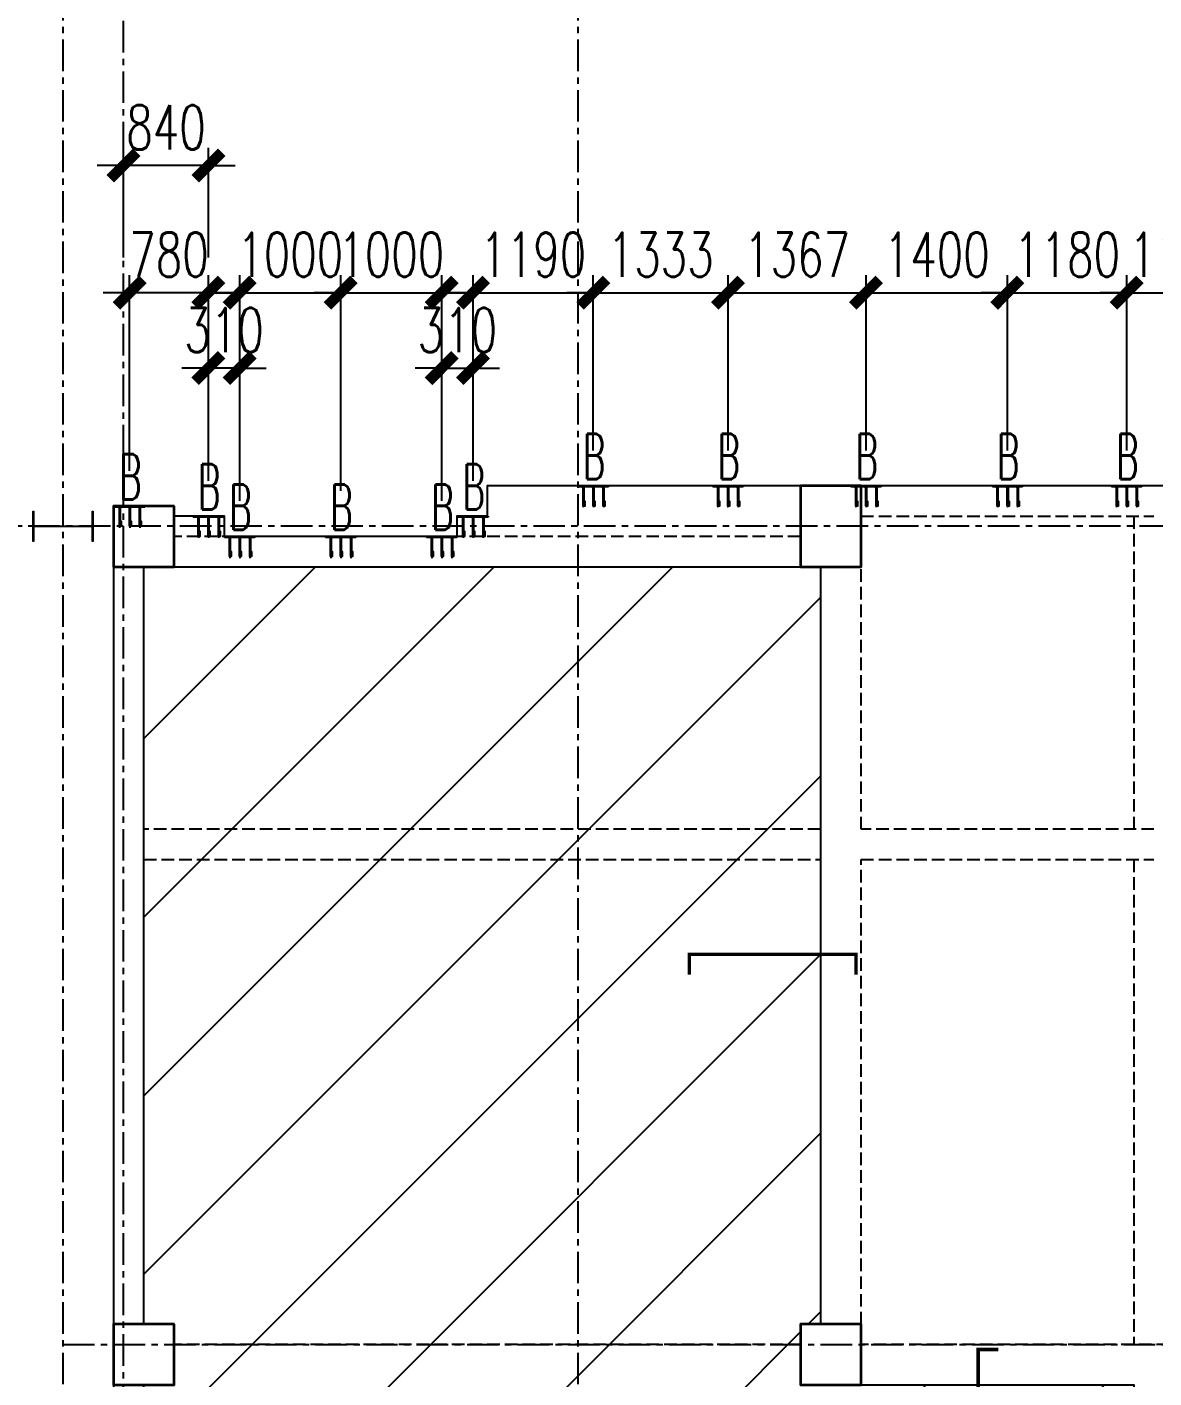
# Model space of a CAD drawing. Extents: x 782294 to 1727252, y -631030 to 17645.
# Drawn here: x 1329845 to 1341001, y -164362 to -150989 of the extents above; entities that cross this region are included whole.
import ezdxf

# ---------------------------------------------------------------- set-up
doc = ezdxf.new("R2010")
doc.units = 0
for name, pattern in [('10平面$0$DASH', [0.35, 0.25, -0.1]), ('__DASH', [0.35, 0.25, -0.1]), ('CENTER', [2, 1.25, -0.25, 0.25, -0.25]), ('DASHED', [0.75, 0.5, -0.25])]:
    doc.linetypes.add(name, pattern=pattern)
doc.layers.get('Defpoints').update_dxf_attribs({"color": 210})
for name, color, linetype in [('!ZN1-填充-8', 8, 'Continuous'), ('!ZN1-标注-173', 173, 'Continuous'), ('!ZN2-WALL-5', 5, 'Continuous'), ('!ZN3-铝板幕墙-3', 3, 'Continuous'), ('2钢材断面', 2, 'Continuous'), ('30预埋件', 30, 'Continuous'), ('40钢材投影', 40, 'Continuous'), ('ALT_CEN-0-30', 1, 'CENTER'), ('DIM', 173, 'Continuous'), ('DOTE', 1, 'CENTER'), ('S-BEA1', 40, 'DASHED'), ('S-BG', 131, 'Continuous'), ('S-BKL1', 4, 'DASHED')]:
    doc.layers.add(name, color=color, linetype=linetype)
for name, color, linetype, lineweight in [('S-col', 2, 'Continuous', 0), ('楼板负筋钢筋', 14, 'Continuous', 35), ('砼柱', 2, 'Continuous', 35)]:
    doc.layers.add(name, color=color, linetype=linetype, lineweight=lineweight)
doc.styles.add('DHTEXT-1', font='romans.shx', dxfattribs={"width": 0.7, "bigfont": 'chinese.shx'})
doc.dimstyles.new('ZN175', dxfattribs={"dimscale": 175, "dimtxt": 2.5, "dimasz": 1.5, "dimexe": 1, "dimexo": 2, "dimgap": 0.9, "dimtad": 1, "dimdec": 0, "dimdsep": 46, "dimtxsty": 'DHTEXT-1', "dimblk": 'ARCHTICK', "dimcen": 2.5, "dimclrd": 173, "dimclre": 173, "dimclrt": 7, "dimazin": 2, "dimtfac": 1, "dimtdec": 0, "dimtix": 1, "dimtmove": 2, "dimatfit": 3, "dimfxl": 0, "dimtolj": 1, "dimtzin": 0, "dimarcsym": 0})

# ---------------------------------------------------------------- blocks, each defined once
blk = doc.blocks.new('20250901082728')
at = {"layer": 'DOTE', "ltscale": 250}
for p, q in [((114600, -5993.9), (114600, 99662.3)), ((109500, -5993.9), (109500, 99606.4)), ((110100, -5810), (110100, 98940.2)), ((133969.2, 90000), (-8092.2, 90000)), ((109500, 81900), (133969.2, 81900))]:
    blk.add_line(p, q, dxfattribs=at)
blk = doc.blocks.new('Z1')
at = {"layer": '砼柱', "lineweight": 35}
for points in [[(-8200, 0), (-8800, 0), (-8800, -800), (-8200, -800)], [(-15000, -200), (-15600, -200), (-15600, -800), (-15000, -800)], [(-15000, -8300), (-15600, -8300), (-15600, -8900), (-15000, -8900)], [(-8200, -8300), (-8800, -8300), (-8800, -8900), (-8200, -8900)]]:
    blk.add_lwpolyline(points, close=True, dxfattribs=at)
blk = doc.blocks.new('234')
at = {"layer": '!ZN1-填充-8'}
h = blk.add_hatch(color=252, dxfattribs=at)
h.dxf.hatch_style = 1
h.paths.add_polyline_path([(-105, -10), (-113, -10), (-105, -18)])
h = blk.add_hatch(color=252, dxfattribs=at)
h.dxf.hatch_style = 1
h.paths.add_polyline_path([(-95, -18), (-105, -18), (-105, -10), (-95, -10)])
h = blk.add_hatch(color=252, dxfattribs=at)
h.dxf.hatch_style = 1
h.paths.add_polyline_path([(-95, -10), (-87, -10), (-95, -18)])
h = blk.add_hatch(color=252, dxfattribs=at)
h.dxf.hatch_style = 1
h.paths.add_polyline_path([(-5, -10), (-13, -10), (-5, -18)])
h = blk.add_hatch(color=252, dxfattribs=at)
h.dxf.hatch_style = 1
h.paths.add_polyline_path([(5, -18), (-5, -18), (-5, -10), (5, -10)])
h = blk.add_hatch(color=252, dxfattribs=at)
h.dxf.hatch_style = 1
h.paths.add_polyline_path([(5, -10), (13, -10), (5, -18)])
h = blk.add_hatch(color=252, dxfattribs=at)
h.dxf.hatch_style = 1
h.paths.add_polyline_path([(95, -10), (87, -10), (95, -18)])
h = blk.add_hatch(color=252, dxfattribs=at)
h.dxf.hatch_style = 1
h.paths.add_polyline_path([(105, -18), (95, -18), (95, -10), (105, -10)])
h = blk.add_hatch(color=252, dxfattribs=at)
h.dxf.hatch_style = 1
h.paths.add_polyline_path([(105, -10), (113, -10), (105, -18)])
at = {"layer": '2钢材断面'}
for p, q in [((-150, 0), (-150, -10)), ((150, 0), (-150, 0)), ((150, 0), (150, -10)), ((-94, -10), (-150, -10)), ((0, -10), (-94, -10)), ((106, -10), (0, -10)), ((150, -10), (106, -10))]:
    blk.add_line(p, q, dxfattribs=at)
at = {"layer": '40钢材投影'}
for p, q in [((-105, -18), (-113, -10)), ((-105, -10), (-105, -200)), ((-95, -10), (-95, -200)), ((-95, -18), (-87, -10)), ((-5, -18), (-13, -10)), ((-5, -10), (-5, -200)), ((5, -10), (5, -200)), ((5, -18), (13, -10)), ((95, -18), (87, -10)), ((95, -10), (95, -200)), ((105, -10), (105, -200)), ((105, -18), (113, -10)), ((-95, -200), (-105, -200)), ((5, -200), (-5, -200)), ((105, -200), (95, -200))]:
    blk.add_line(p, q, dxfattribs=at)
for points in [[(-95, -172), (-95, -150), (-85, -150), (-85, -200), (-95, -200), (-95, -184)], [(5, -172), (5, -150), (15, -150), (15, -200), (5, -200), (5, -184)], [(105, -172), (105, -150), (115, -150), (115, -200), (105, -200), (105, -184)]]:
    blk.add_lwpolyline(points, dxfattribs=at)
at = {"layer": 'ALT_CEN-0-30', "ltscale": 0.3}
for p, q in [((-100, 0), (-100, -215)), ((0, 0), (0, -215)), ((100, 0), (100, -215))]:
    blk.add_line(p, q, dxfattribs=at)
blk = doc.blocks.new('20250902144919')
at = {"layer": '40钢材投影', "color": 2, "ltscale": 500}
blk.add_blockref('234', (0, 0), dxfattribs=at)
at = {"layer": '30预埋件', "style": 'DHTEXT-1', "text_generation_flag": 6, "width": 0.55}
blk.add_attdef('B', (-105, 65), '', height=450, rotation=180, dxfattribs=at)
blk = doc.blocks.new('20250902160431')
at = {"ltscale": 500}
for p in [(114750, 90400), (116083, 90400), (117450, 90400), (118850, 90400), (120030, 90400), (110160, 90200), (110940, 90100), (113560, 90100), (111250, 89900), (112250, 89900), (113250, 89900)]:
    blk.add_blockref('20250902144919', p, dxfattribs=at).add_auto_attribs({'B': 'B'})
blk = doc.blocks.new('_ArchTick')
at = {"color": 0, "linetype": 'ByBlock', "const_width": 0.4}
blk.add_lwpolyline([(-0.5, -0.5), (0.5, 0.5)], dxfattribs=at)
blk = doc.blocks.new('*D1833')
at = {"layer": 'Defpoints', "color": 0, "ltscale": 1750, "transparency": 16777216}
for p in [(1341831, -153619), (1340731, -155531), (1341831, -155531)]:
    blk.add_point(p, dxfattribs=at)
at = {"layer": 'DIM', "color": 173, "linetype": 'ByBlock', "lineweight": -2, "ltscale": 1750, "transparency": 16777216}
for p, q in [((1340731, -155181), (1340731, -153444)), ((1341831, -155181), (1341831, -153444)), ((1340731, -153619), (1340469, -153619)), ((1340731, -153619), (1341831, -153619)), ((1341831, -153619), (1342094, -153619))]:
    blk.add_line(p, q, dxfattribs=at)
at = {"layer": 'DIM', "color": 173, "lineweight": -2, "ltscale": 1750, "transparency": 16777216, "xscale": 262.5, "yscale": 262.5, "zscale": 262.5}
blk.add_blockref('_ArchTick', (1340731, -153619), dxfattribs=at)
at = {"layer": 'DIM', "color": 173, "lineweight": -2, "ltscale": 1750, "transparency": 16777216, "xscale": 262.5, "yscale": 262.5, "zscale": 262.5, "rotation": 180}
blk.add_blockref('_ArchTick', (1341831, -153619), dxfattribs=at)
at = {"layer": 'DIM', "color": 7, "ltscale": 1750, "transparency": 16777216, "insert": (1341281, -153242), "char_height": 437.5, "attachment_point": 5, "style": 'DHTEXT-1'}
blk.add_mtext('\\A1;1100', dxfattribs=at)
blk = doc.blocks.new('*D1831')
at = {"layer": 'Defpoints', "color": 0, "ltscale": 1750, "transparency": 16777216}
for p in [(1340731, -153619), (1339551, -155531), (1340731, -155531)]:
    blk.add_point(p, dxfattribs=at)
at = {"layer": 'DIM', "color": 173, "linetype": 'ByBlock', "lineweight": -2, "ltscale": 1750, "transparency": 16777216}
for p, q in [((1339551, -155181), (1339551, -153444)), ((1340731, -155181), (1340731, -153444)), ((1339551, -153619), (1339289, -153619)), ((1339551, -153619), (1340731, -153619)), ((1340731, -153619), (1340994, -153619))]:
    blk.add_line(p, q, dxfattribs=at)
at = {"layer": 'DIM', "color": 173, "lineweight": -2, "ltscale": 1750, "transparency": 16777216, "xscale": 262.5, "yscale": 262.5, "zscale": 262.5}
blk.add_blockref('_ArchTick', (1339551, -153619), dxfattribs=at)
at = {"layer": 'DIM', "color": 173, "lineweight": -2, "ltscale": 1750, "transparency": 16777216, "xscale": 262.5, "yscale": 262.5, "zscale": 262.5, "rotation": 180}
blk.add_blockref('_ArchTick', (1340731, -153619), dxfattribs=at)
at = {"layer": 'DIM', "color": 7, "ltscale": 1750, "transparency": 16777216, "insert": (1340141, -153242), "char_height": 437.5, "attachment_point": 5, "style": 'DHTEXT-1'}
blk.add_mtext('\\A1;1180', dxfattribs=at)
blk = doc.blocks.new('*D1832')
at = {"layer": 'Defpoints', "color": 0, "ltscale": 1750, "transparency": 16777216}
for p in [(1339551, -153619), (1338151, -155531), (1339551, -155531)]:
    blk.add_point(p, dxfattribs=at)
at = {"layer": 'DIM', "color": 173, "linetype": 'ByBlock', "lineweight": -2, "ltscale": 1750, "transparency": 16777216}
for p, q in [((1338151, -155181), (1338151, -153444)), ((1339551, -155181), (1339551, -153444)), ((1338151, -153619), (1339551, -153619))]:
    blk.add_line(p, q, dxfattribs=at)
at = {"layer": 'DIM', "color": 173, "lineweight": -2, "ltscale": 1750, "transparency": 16777216, "xscale": 262.5, "yscale": 262.5, "zscale": 262.5, "rotation": 180}
blk.add_blockref('_ArchTick', (1338151, -153619), dxfattribs=at)
at = {"layer": 'DIM', "color": 173, "lineweight": -2, "ltscale": 1750, "transparency": 16777216, "xscale": 262.5, "yscale": 262.5, "zscale": 262.5}
blk.add_blockref('_ArchTick', (1339551, -153619), dxfattribs=at)
at = {"layer": 'DIM', "color": 7, "ltscale": 1750, "transparency": 16777216, "insert": (1338851, -153242), "char_height": 437.5, "attachment_point": 5, "style": 'DHTEXT-1'}
blk.add_mtext('\\A1;1400', dxfattribs=at)
blk = doc.blocks.new('*D129')
at = {"layer": 'Defpoints', "color": 0, "ltscale": 1750, "transparency": 16777216}
for p in [(1338151, -153619), (1336785, -155531), (1338151, -155531)]:
    blk.add_point(p, dxfattribs=at)
at = {"layer": 'DIM', "color": 173, "linetype": 'ByBlock', "lineweight": -2, "ltscale": 1750, "transparency": 16777216}
for p, q in [((1336785, -155181), (1336785, -153444)), ((1338151, -155181), (1338151, -153444)), ((1336785, -153619), (1338151, -153619))]:
    blk.add_line(p, q, dxfattribs=at)
at = {"layer": 'DIM', "color": 173, "lineweight": -2, "ltscale": 1750, "transparency": 16777216, "xscale": 262.5, "yscale": 262.5, "zscale": 262.5, "rotation": 180}
blk.add_blockref('_ArchTick', (1336785, -153619), dxfattribs=at)
at = {"layer": 'DIM', "color": 173, "lineweight": -2, "ltscale": 1750, "transparency": 16777216, "xscale": 262.5, "yscale": 262.5, "zscale": 262.5}
blk.add_blockref('_ArchTick', (1338151, -153619), dxfattribs=at)
at = {"layer": 'DIM', "color": 7, "ltscale": 1750, "transparency": 16777216, "insert": (1337468, -153242), "char_height": 437.5, "attachment_point": 5, "style": 'DHTEXT-1'}
blk.add_mtext('\\A1;1367', dxfattribs=at)
blk = doc.blocks.new('*D1829')
at = {"layer": 'Defpoints', "color": 0, "ltscale": 1750, "transparency": 16777216}
for p in [(1336785, -153619), (1335451, -155531), (1336785, -155531)]:
    blk.add_point(p, dxfattribs=at)
at = {"layer": 'DIM', "color": 173, "linetype": 'ByBlock', "lineweight": -2, "ltscale": 1750, "transparency": 16777216}
for p, q in [((1335451, -155181), (1335451, -153444)), ((1336785, -155181), (1336785, -153444)), ((1335451, -153619), (1335189, -153619)), ((1335451, -153619), (1336785, -153619)), ((1336785, -153619), (1337047, -153619))]:
    blk.add_line(p, q, dxfattribs=at)
at = {"layer": 'DIM', "color": 173, "lineweight": -2, "ltscale": 1750, "transparency": 16777216, "xscale": 262.5, "yscale": 262.5, "zscale": 262.5}
blk.add_blockref('_ArchTick', (1335451, -153619), dxfattribs=at)
at = {"layer": 'DIM', "color": 173, "lineweight": -2, "ltscale": 1750, "transparency": 16777216, "xscale": 262.5, "yscale": 262.5, "zscale": 262.5, "rotation": 180}
blk.add_blockref('_ArchTick', (1336785, -153619), dxfattribs=at)
at = {"layer": 'DIM', "color": 7, "ltscale": 1750, "transparency": 16777216, "insert": (1336118, -153242), "char_height": 437.5, "attachment_point": 5, "style": 'DHTEXT-1'}
blk.add_mtext('\\A1;1333', dxfattribs=at)
blk = doc.blocks.new('*D1830')
at = {"layer": 'Defpoints', "color": 0, "ltscale": 1750, "transparency": 16777216}
for p in [(1335451, -153619), (1334261, -155531), (1335451, -155531)]:
    blk.add_point(p, dxfattribs=at)
at = {"layer": 'DIM', "color": 173, "linetype": 'ByBlock', "lineweight": -2, "ltscale": 1750, "transparency": 16777216}
for p, q in [((1334261, -155181), (1334261, -153444)), ((1335451, -155181), (1335451, -153444)), ((1334261, -153619), (1333999, -153619)), ((1334261, -153619), (1335451, -153619)), ((1335451, -153619), (1335714, -153619))]:
    blk.add_line(p, q, dxfattribs=at)
at = {"layer": 'DIM', "color": 173, "lineweight": -2, "ltscale": 1750, "transparency": 16777216, "xscale": 262.5, "yscale": 262.5, "zscale": 262.5}
blk.add_blockref('_ArchTick', (1334261, -153619), dxfattribs=at)
at = {"layer": 'DIM', "color": 173, "lineweight": -2, "ltscale": 1750, "transparency": 16777216, "xscale": 262.5, "yscale": 262.5, "zscale": 262.5, "rotation": 180}
blk.add_blockref('_ArchTick', (1335451, -153619), dxfattribs=at)
at = {"layer": 'DIM', "color": 7, "ltscale": 1750, "transparency": 16777216, "insert": (1334856, -153242), "char_height": 437.5, "attachment_point": 5, "style": 'DHTEXT-1'}
blk.add_mtext('\\A1;1190', dxfattribs=at)
blk = doc.blocks.new('*D130')
at = {"layer": 'Defpoints', "color": 0, "ltscale": 1750, "transparency": 16777216}
for p in [(1334261, -154365), (1334261, -155831), (1333951, -156031)]:
    blk.add_point(p, dxfattribs=at)
at = {"layer": 'DIM', "color": 173, "linetype": 'ByBlock', "lineweight": -2, "ltscale": 1750, "transparency": 16777216}
for p, q in [((1333951, -155681), (1333951, -154190)), ((1334261, -155481), (1334261, -154190)), ((1333951, -154365), (1333689, -154365)), ((1333951, -154365), (1334261, -154365)), ((1334261, -154365), (1334524, -154365))]:
    blk.add_line(p, q, dxfattribs=at)
at = {"layer": 'DIM', "color": 173, "lineweight": -2, "ltscale": 1750, "transparency": 16777216, "xscale": 262.5, "yscale": 262.5, "zscale": 262.5}
blk.add_blockref('_ArchTick', (1333951, -154365), dxfattribs=at)
at = {"layer": 'DIM', "color": 173, "lineweight": -2, "ltscale": 1750, "transparency": 16777216, "xscale": 262.5, "yscale": 262.5, "zscale": 262.5, "rotation": 180}
blk.add_blockref('_ArchTick', (1334261, -154365), dxfattribs=at)
at = {"layer": 'DIM', "color": 7, "ltscale": 1750, "transparency": 16777216, "insert": (1334106, -153989), "char_height": 437.5, "attachment_point": 5, "style": 'DHTEXT-1'}
blk.add_mtext('\\A1;310', dxfattribs=at)
blk = doc.blocks.new('*D131')
at = {"layer": 'Defpoints', "color": 0, "ltscale": 1750, "transparency": 16777216}
for p in [(1333951, -153619), (1332951, -155931), (1333951, -156031)]:
    blk.add_point(p, dxfattribs=at)
at = {"layer": 'DIM', "color": 173, "linetype": 'ByBlock', "lineweight": -2, "ltscale": 1750, "transparency": 16777216}
for p, q in [((1332951, -155581), (1332951, -153444)), ((1333951, -155681), (1333951, -153444)), ((1332951, -153619), (1332689, -153619)), ((1332951, -153619), (1333951, -153619)), ((1333951, -153619), (1334214, -153619))]:
    blk.add_line(p, q, dxfattribs=at)
at = {"layer": 'DIM', "color": 173, "lineweight": -2, "ltscale": 1750, "transparency": 16777216, "xscale": 262.5, "yscale": 262.5, "zscale": 262.5}
blk.add_blockref('_ArchTick', (1332951, -153619), dxfattribs=at)
at = {"layer": 'DIM', "color": 173, "lineweight": -2, "ltscale": 1750, "transparency": 16777216, "xscale": 262.5, "yscale": 262.5, "zscale": 262.5, "rotation": 180}
blk.add_blockref('_ArchTick', (1333951, -153619), dxfattribs=at)
at = {"layer": 'DIM', "color": 7, "ltscale": 1750, "transparency": 16777216, "insert": (1333451, -153242), "char_height": 437.5, "attachment_point": 5, "style": 'DHTEXT-1'}
blk.add_mtext('\\A1;1000', dxfattribs=at)
blk = doc.blocks.new('*D132')
at = {"layer": 'Defpoints', "color": 0, "ltscale": 1750, "transparency": 16777216}
for p in [(1332951, -153619), (1332951, -155931), (1331951, -156031)]:
    blk.add_point(p, dxfattribs=at)
at = {"layer": 'DIM', "color": 173, "linetype": 'ByBlock', "lineweight": -2, "ltscale": 1750, "transparency": 16777216}
for p, q in [((1331951, -155681), (1331951, -153444)), ((1332951, -155581), (1332951, -153444)), ((1331951, -153619), (1331689, -153619)), ((1331951, -153619), (1332951, -153619)), ((1332951, -153619), (1333214, -153619))]:
    blk.add_line(p, q, dxfattribs=at)
at = {"layer": 'DIM', "color": 173, "lineweight": -2, "ltscale": 1750, "transparency": 16777216, "xscale": 262.5, "yscale": 262.5, "zscale": 262.5}
blk.add_blockref('_ArchTick', (1331951, -153619), dxfattribs=at)
at = {"layer": 'DIM', "color": 173, "lineweight": -2, "ltscale": 1750, "transparency": 16777216, "xscale": 262.5, "yscale": 262.5, "zscale": 262.5, "rotation": 180}
blk.add_blockref('_ArchTick', (1332951, -153619), dxfattribs=at)
at = {"layer": 'DIM', "color": 7, "ltscale": 1750, "transparency": 16777216, "insert": (1332451, -153242), "char_height": 437.5, "attachment_point": 5, "style": 'DHTEXT-1'}
blk.add_mtext('\\A1;1000', dxfattribs=at)
blk = doc.blocks.new('*D133')
at = {"layer": 'Defpoints', "color": 0, "ltscale": 1750, "transparency": 16777216}
for p in [(1331641, -154365), (1331641, -155831), (1331951, -156031)]:
    blk.add_point(p, dxfattribs=at)
at = {"layer": 'DIM', "color": 173, "linetype": 'ByBlock', "lineweight": -2, "ltscale": 1750, "transparency": 16777216}
for p, q in [((1331641, -155481), (1331641, -154190)), ((1331951, -155681), (1331951, -154190)), ((1331641, -154365), (1331379, -154365)), ((1331951, -154365), (1331641, -154365)), ((1331951, -154365), (1332214, -154365))]:
    blk.add_line(p, q, dxfattribs=at)
at = {"layer": 'DIM', "color": 173, "lineweight": -2, "ltscale": 1750, "transparency": 16777216, "xscale": 262.5, "yscale": 262.5, "zscale": 262.5}
blk.add_blockref('_ArchTick', (1331641, -154365), dxfattribs=at)
at = {"layer": 'DIM', "color": 173, "lineweight": -2, "ltscale": 1750, "transparency": 16777216, "xscale": 262.5, "yscale": 262.5, "zscale": 262.5, "rotation": 180}
blk.add_blockref('_ArchTick', (1331951, -154365), dxfattribs=at)
at = {"layer": 'DIM', "color": 7, "ltscale": 1750, "transparency": 16777216, "insert": (1331796, -153989), "char_height": 437.5, "attachment_point": 5, "style": 'DHTEXT-1'}
blk.add_mtext('\\A1;310', dxfattribs=at)
blk = doc.blocks.new('*D134')
at = {"layer": 'Defpoints', "color": 0, "ltscale": 1750, "transparency": 16777216}
for p in [(1330861, -153619), (1330861, -155731), (1331641, -155831)]:
    blk.add_point(p, dxfattribs=at)
at = {"layer": 'DIM', "color": 173, "linetype": 'ByBlock', "lineweight": -2, "ltscale": 1750, "transparency": 16777216}
for p, q in [((1330861, -155381), (1330861, -153444)), ((1331641, -155481), (1331641, -153444)), ((1330861, -153619), (1330599, -153619)), ((1331641, -153619), (1330861, -153619)), ((1331641, -153619), (1331904, -153619))]:
    blk.add_line(p, q, dxfattribs=at)
at = {"layer": 'DIM', "color": 173, "lineweight": -2, "ltscale": 1750, "transparency": 16777216, "xscale": 262.5, "yscale": 262.5, "zscale": 262.5}
blk.add_blockref('_ArchTick', (1330861, -153619), dxfattribs=at)
at = {"layer": 'DIM', "color": 173, "lineweight": -2, "ltscale": 1750, "transparency": 16777216, "xscale": 262.5, "yscale": 262.5, "zscale": 262.5, "rotation": 180}
blk.add_blockref('_ArchTick', (1331641, -153619), dxfattribs=at)
at = {"layer": 'DIM', "color": 7, "ltscale": 1750, "transparency": 16777216, "insert": (1331251, -153242), "char_height": 437.5, "attachment_point": 5, "style": 'DHTEXT-1'}
blk.add_mtext('\\A1;780', dxfattribs=at)
blk = doc.blocks.new('*D1403')
at = {"layer": '!ZN1-标注-173', "color": 173, "linetype": 'ByBlock', "lineweight": -2, "ltscale": 1750, "transparency": 16777216}
for p, q in [((1330801, -153269), (1330801, -152185)), ((1331641, -153269), (1331641, -152185)), ((1330801, -152360), (1330539, -152360)), ((1331641, -152360), (1330801, -152360)), ((1331641, -152360), (1331904, -152360))]:
    blk.add_line(p, q, dxfattribs=at)
at = {"layer": 'Defpoints', "color": 0, "ltscale": 1750, "transparency": 16777216}
for p in [(1330801, -152360), (1330801, -153619), (1331641, -153619)]:
    blk.add_point(p, dxfattribs=at)
at = {"layer": '!ZN1-标注-173', "color": 173, "lineweight": -2, "ltscale": 1750, "transparency": 16777216, "xscale": 262.5, "yscale": 262.5, "zscale": 262.5}
blk.add_blockref('_ArchTick', (1330801, -152360), dxfattribs=at)
at = {"layer": '!ZN1-标注-173', "color": 173, "lineweight": -2, "ltscale": 1750, "transparency": 16777216, "xscale": 262.5, "yscale": 262.5, "zscale": 262.5, "rotation": 180}
blk.add_blockref('_ArchTick', (1331641, -152360), dxfattribs=at)
at = {"layer": '!ZN1-标注-173', "color": 7, "ltscale": 1750, "transparency": 16777216, "insert": (1331221, -151983), "char_height": 437.5, "attachment_point": 5, "style": 'DHTEXT-1'}
blk.add_mtext('\\A1;840', dxfattribs=at)
blk = doc.blocks.new('20250922143512')
at = {"layer": 'S-col'}
blk.add_lwpolyline([(-0.375, -0.188), (-0.375, 0.187), (-0.36, 0.187), (-0.36, 0.005), (0.36, 0.005), (0.36, 0.187), (0.375, 0.187), (0.375, -0.188), (0.36, -0.188), (0.36, -0.005), (-0.36, -0.005), (-0.36, -0.188)], close=True, dxfattribs=at)
blk = doc.blocks.new('A$Ccfb95ebe')
at = {"layer": 'S-col', "xscale": 800.0000000000005, "yscale": 800.0000000000005, "zscale": 800.0000000000005}
blk.add_blockref('20250922143512', (109500, 90000), dxfattribs=at)

msp = doc.modelspace()

# ---------------------------------------------------------------- hatches: boundary and pattern name
at = {"layer": 'S-BG'}
h = msp.add_hatch(dxfattribs=at)
h.set_pattern_fill('ANSI31', color=256, scale=10000)
h.set_pattern_definition([(45, (1414655.5, -1036043.4), (-883.8835, 883.8835), [])])
h.paths.add_polyline_path([(1340801.3, -164431.2), (1337501.3, -164431.2), (1337501.3, -163831.2), (1337701.3, -163831.2), (1337701.3, -156331.2), (1331001.3, -156331.2), (1331001.3, -163831.2), (1331301.3, -163831.2), (1331301.3, -164431.2), (1331001.3, -164431.2), (1331001.3, -171831.2), (1331301.3, -171831.2), (1331301.3, -172131.2), (1335101.3, -172131.2), (1335101.3, -171831.2), (1335701.3, -171831.2), (1335701.3, -171931.2), (1340801.3, -171931.2)])

# ---------------------------------------------------------------- linework, layer by layer
at = {"layer": '!ZN2-WALL-5'}
msp.add_lwpolyline([(1346301.3, -204831.2), (1346301.3, -169431.2), (1344101.3, -169431.2), (1344101.3, -166731.2), (1346301.3, -166731.2), (1346301.3, -155531.2), (1334401.3, -155531.2), (1334401.3, -155831.2), (1334101.3, -155831.2), (1334101.3, -156031.2), (1331801.3, -156031.2), (1331801.3, -155831.2), (1331301.3, -155831.2), (1331301.3, -155731.2), (1330701.3, -155731.2), (1330701.3, -246331.2)], dxfattribs=at)
at = {"layer": 'S-BEA1', "linetype": '__DASH', "ltscale": 500}
for p, q in [((1340801.3, -155831.2), (1340801.3, -158931.2)), ((1340801.3, -159231.2), (1340801.3, -164031.2))]:
    msp.add_line(p, q, dxfattribs=at)
at = {"layer": 'S-BG'}
msp.add_lwpolyline([(1340801.3, -171931.2), (1335701.3, -171931.2), (1335701.3, -171831.2), (1335101.3, -171831.2), (1335101.3, -172131.2), (1331301.3, -172131.2), (1331301.3, -171831.2), (1331001.3, -171831.2), (1331001.3, -164431.2), (1331301.3, -164431.2), (1331301.3, -163831.2), (1331001.3, -163831.2), (1331001.3, -156331.2), (1337701.3, -156331.2), (1337701.3, -163831.2), (1337501.3, -163831.2), (1337501.3, -164431.2), (1340801.3, -164431.2)], close=True, dxfattribs=at)
at = {"layer": 'S-BKL1', "linetype": '10平面$0$DASH', "ltscale": 500}
for p, q in [((1345701.3, -155531.2), (1338101.3, -155531.2)), ((1338101.3, -155831.2), (1341001.3, -155831.2)), ((1337501.3, -156031.2), (1331301.3, -156031.2)), ((1330701.3, -156331.2), (1330701.3, -163831.2)), ((1331001.3, -158931.2), (1331001.3, -156331.2)), ((1331301.3, -156331.2), (1337501.3, -156331.2)), ((1337701.3, -156331.2), (1337701.3, -158931.2)), ((1338101.3, -158931.2), (1338101.3, -156331.2)), ((1337701.3, -158931.2), (1331001.3, -158931.2)), ((1341001.3, -158931.2), (1338101.3, -158931.2)), ((1331001.3, -163831.2), (1331001.3, -159231.2)), ((1331001.3, -159231.2), (1337701.3, -159231.2)), ((1337701.3, -159231.2), (1337701.3, -163831.2)), ((1338101.3, -163831.2), (1338101.3, -159231.2)), ((1338101.3, -159231.2), (1341001.3, -159231.2)), ((1337501.3, -164031.2), (1331301.3, -164031.2)), ((1345701.3, -164031.2), (1338101.3, -164031.2))]:
    msp.add_line(p, q, dxfattribs=at)
at = {"layer": '楼板负筋钢筋', "lineweight": 35, "const_width": 35}
for points in [[(1336401.3, -160368.9), (1336401.3, -160168.9), (1338051.3, -160168.9), (1338051.3, -160368.9)], [(1339461.8, -165731.2), (1339261.8, -165731.2), (1339261.8, -164081.2), (1339461.8, -164081.2)]]:
    msp.add_lwpolyline(points, dxfattribs=at)

# ---------------------------------------------------------------- block references
at = {"layer": '!ZN3-铝板幕墙-3', "ltscale": 1750}
msp.add_blockref('A$Ccfb95ebe', (1220701.4, -245931.2), dxfattribs=at)
at = {"ltscale": 2000}
msp.add_blockref('20250901082728', (1220701.4, -245931.2), dxfattribs=at)
at = {"ltscale": 500}
msp.add_blockref('20250902160431', (1220701.3, -245931.2), dxfattribs=at)
at = {"layer": 'S-col'}
msp.add_blockref('Z1', (1346301.3, -155531.2), dxfattribs=at)

# ---------------------------------------------------------------- dimensions: what is measured, and where the dimension line sits
at = {"layer": '!ZN1-标注-173', "ltscale": 1750}
dim = msp.add_linear_dim(base=(1330801.3, -152359.6), p1=(1331641.3, -153618.7), p2=(1330801.3, -153618.7), dimstyle='ZN175', dxfattribs=at)
dim.commit()
dim.dimension.update_dxf_attribs({"geometry": '*D1403', "text_midpoint": (1331221.3, -151983.4)})
at = {"layer": 'DIM', "ltscale": 1750}
for base, p1, p2, picture, middle in [((1330861.3, -153618.7), (1331641.3, -155831.2), (1330861.3, -155731.2), '*D134', (1331251.3, -153242.5)), ((1332951.3, -153618.7), (1331951.3, -156031.2), (1332951.3, -155931.2), '*D132', (1332451.3, -153242.5)), ((1333951.3, -153618.7), (1332951.3, -155931.2), (1333951.3, -156031.2), '*D131', (1333451.3, -153242.5)), ((1335451.3, -153618.7), (1334261.3, -155531.2), (1335451.3, -155531.2), '*D1830', (1334856.3, -153242.5)), ((1336784.7, -153618.7), (1335451.3, -155531.2), (1336784.7, -155531.2), '*D1829', (1336118, -153242.5)), ((1338151.3, -153618.7), (1336784.7, -155531.2), (1338151.3, -155531.2), '*D129', (1337468, -153242.5)), ((1339551.3, -153618.7), (1338151.3, -155531.2), (1339551.3, -155531.2), '*D1832', (1338851.3, -153242.5)), ((1340731.3, -153618.7), (1339551.3, -155531.2), (1340731.3, -155531.2), '*D1831', (1340141.3, -153242.5)), ((1341831.3, -153618.7), (1340731.3, -155531.2), (1341831.3, -155531.2), '*D1833', (1341281.3, -153242.5)), ((1331641.3, -154365.2), (1331951.3, -156031.2), (1331641.3, -155831.2), '*D133', (1331796.3, -153989)), ((1334261.3, -154365.2), (1333951.3, -156031.2), (1334261.3, -155831.2), '*D130', (1334106.3, -153989))]:
    dim = msp.add_linear_dim(base=base, p1=p1, p2=p2, dimstyle='ZN175', dxfattribs=at)
    dim.commit()
    dim.dimension.update_dxf_attribs({"geometry": picture, "text_midpoint": middle})

doc.saveas('drawing.dxf')
